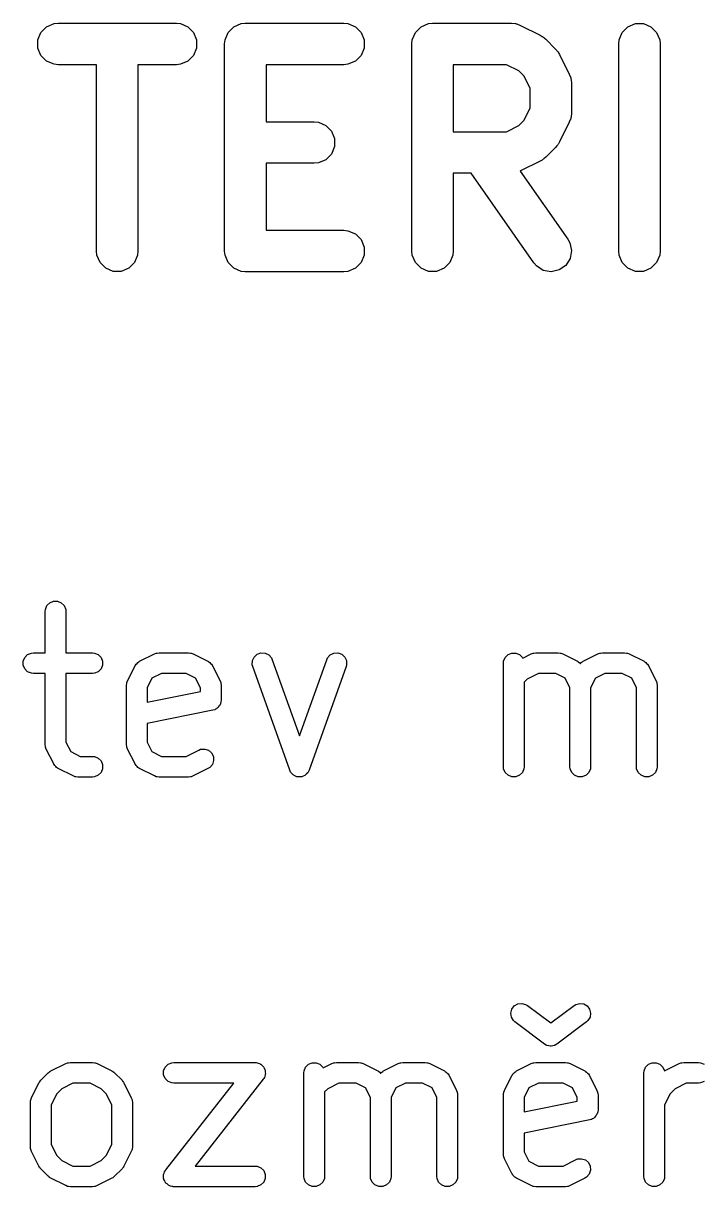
# Model space of a CAD drawing. Header units: inches. Extents: x -2.6 to 7.6, y 0.3 to 5.2.
# Drawn here: x 3.7058 to 3.964, y 4.7604 to 5.2028 of the extents above; entities that cross this region are included whole.
import ezdxf

# ---------------------------------------------------------------- set-up
doc = ezdxf.new("R2010")
doc.units = ezdxf.units.IN
doc.header["$MEASUREMENT"] = 0
doc.layers.add('BLACK', color=250, linetype='CONTINUOUS')

msp = doc.modelspace()

# ---------------------------------------------------------------- linework, layer by layer
at = {"layer": 'BLACK', "linetype": 'CONTINUOUS'}
for p, q in [((3.71131, 5.19648), (3.71249, 5.19932)), ((3.71249, 5.19932), (3.71466, 5.20149)), ((3.71466, 5.20149), (3.7175, 5.20267)), ((3.7175, 5.20267), (3.71903, 5.20282)), ((3.71903, 5.20282), (3.76403, 5.20282)), ((3.76403, 5.20282), (3.76556, 5.20267)), ((3.76556, 5.20267), (3.7684, 5.20149)), ((3.7684, 5.20149), (3.77057, 5.19932)), ((3.77057, 5.19932), (3.77175, 5.19648)), ((3.78255, 5.19648), (3.78373, 5.19932)), ((3.78373, 5.19932), (3.7859, 5.20149)), ((3.7859, 5.20149), (3.78874, 5.20267)), ((3.78874, 5.20267), (3.79027, 5.20282)), ((3.79027, 5.20282), (3.82777, 5.20282)), ((3.82777, 5.20282), (3.82931, 5.20267)), ((3.82931, 5.20267), (3.83214, 5.20149)), ((3.83214, 5.20149), (3.83432, 5.19932)), ((3.83432, 5.19932), (3.83549, 5.19648)), ((3.85379, 5.19648), (3.85497, 5.19932)), ((3.85497, 5.19932), (3.85714, 5.20149)), ((3.85714, 5.20149), (3.85998, 5.20267)), ((3.85998, 5.20267), (3.86152, 5.20282)), ((3.86152, 5.20282), (3.89151, 5.20282)), ((3.89151, 5.20282), (3.89305, 5.20267)), ((3.89305, 5.20267), (3.89331, 5.20256)), ((3.89331, 5.20256), (3.89359, 5.20254)), ((3.89359, 5.20254), (3.89503, 5.20199)), ((3.89503, 5.20199), (3.90253, 5.19824)), ((3.93253, 5.19648), (3.93371, 5.19932)), ((3.93371, 5.19932), (3.93588, 5.20149)), ((3.93588, 5.20149), (3.93872, 5.20267)), ((3.93872, 5.20267), (3.94179, 5.20267)), ((3.94179, 5.20267), (3.94463, 5.20149)), ((3.94463, 5.20149), (3.9468, 5.19932)), ((3.9468, 5.19932), (3.94798, 5.19648)), ((3.71131, 5.19341), (3.71131, 5.19648)), ((3.77175, 5.19648), (3.77175, 5.19341)), ((3.7824, 5.19494), (3.78255, 5.19648)), ((3.7824, 5.1162), (3.7824, 5.19494)), ((3.83549, 5.19648), (3.83549, 5.19341)), ((3.85364, 5.19494), (3.85379, 5.19648)), ((3.85364, 5.1162), (3.85364, 5.19494)), ((3.90253, 5.19824), (3.90319, 5.19782)), ((3.90319, 5.19782), (3.90339, 5.19774)), ((3.90339, 5.19774), (3.9036, 5.19756)), ((3.9036, 5.19756), (3.90384, 5.19741)), ((3.90384, 5.19741), (3.90397, 5.19726)), ((3.90397, 5.19726), (3.90458, 5.19676)), ((3.90458, 5.19676), (3.90833, 5.19301)), ((3.93238, 5.19494), (3.93253, 5.19648)), ((3.93238, 5.1162), (3.93238, 5.19494)), ((3.94798, 5.19648), (3.94813, 5.19494)), ((3.94813, 5.19494), (3.94813, 5.1162)), ((3.71249, 5.19057), (3.71131, 5.19341)), ((3.71466, 5.1884), (3.71249, 5.19057)), ((3.77057, 5.19057), (3.7684, 5.1884)), ((3.77175, 5.19341), (3.77057, 5.19057)), ((3.83432, 5.19057), (3.83214, 5.1884)), ((3.83549, 5.19341), (3.83432, 5.19057)), ((3.90833, 5.19301), (3.90882, 5.19241)), ((3.90882, 5.19241), (3.90898, 5.19227)), ((3.90898, 5.19227), (3.90913, 5.19204)), ((3.90913, 5.19204), (3.90931, 5.19182)), ((3.90931, 5.19182), (3.90939, 5.19163)), ((3.90939, 5.19163), (3.9098, 5.19097)), ((3.9098, 5.19097), (3.91355, 5.18347)), ((3.7175, 5.18722), (3.71466, 5.1884)), ((3.71903, 5.18707), (3.7175, 5.18722)), ((3.73366, 5.18707), (3.71903, 5.18707)), ((3.73366, 5.1162), (3.73366, 5.18707)), ((3.76403, 5.18707), (3.7494, 5.18707)), ((3.7494, 5.18707), (3.7494, 5.1162)), ((3.76556, 5.18722), (3.76403, 5.18707)), ((3.7684, 5.1884), (3.76556, 5.18722)), ((3.82777, 5.18707), (3.79815, 5.18707)), ((3.79815, 5.18707), (3.79815, 5.16532)), ((3.82931, 5.18722), (3.82777, 5.18707)), ((3.83214, 5.1884), (3.82931, 5.18722)), ((3.88965, 5.18707), (3.86939, 5.18707)), ((3.86939, 5.18707), (3.86939, 5.16157)), ((3.89435, 5.18472), (3.88965, 5.18707)), ((3.89629, 5.18278), (3.89435, 5.18472)), ((3.89864, 5.17809), (3.89629, 5.18278)), ((3.91355, 5.18347), (3.9141, 5.18203)), ((3.9141, 5.18203), (3.91412, 5.18174)), ((3.91412, 5.18174), (3.91423, 5.18148)), ((3.91423, 5.18148), (3.91438, 5.17995)), ((3.89864, 5.17056), (3.89864, 5.17809)), ((3.91438, 5.17995), (3.91438, 5.1687)), ((3.89629, 5.16586), (3.89864, 5.17056)), ((3.91438, 5.1687), (3.91423, 5.16716)), ((3.79815, 5.16532), (3.81652, 5.16532)), ((3.81652, 5.16532), (3.81806, 5.16517)), ((3.81806, 5.16517), (3.8209, 5.164)), ((3.8209, 5.164), (3.82307, 5.16182)), ((3.88965, 5.16157), (3.89435, 5.16392)), ((3.89435, 5.16392), (3.89629, 5.16586)), ((3.91355, 5.16518), (3.9098, 5.15768)), ((3.9141, 5.16662), (3.91355, 5.16518)), ((3.91412, 5.1669), (3.9141, 5.16662)), ((3.91423, 5.16716), (3.91412, 5.1669)), ((3.82307, 5.16182), (3.82424, 5.15898)), ((3.82424, 5.15898), (3.82424, 5.15591)), ((3.86939, 5.16157), (3.88965, 5.16157)), ((3.82424, 5.15591), (3.82307, 5.15307)), ((3.90833, 5.15563), (3.90458, 5.15188)), ((3.90882, 5.15623), (3.90833, 5.15563)), ((3.90898, 5.15637), (3.90882, 5.15623)), ((3.90913, 5.15661), (3.90898, 5.15637)), ((3.90931, 5.15682), (3.90913, 5.15661)), ((3.90939, 5.15702), (3.90931, 5.15682)), ((3.9098, 5.15768), (3.90939, 5.15702)), ((3.8209, 5.1509), (3.81806, 5.14973)), ((3.82307, 5.15307), (3.8209, 5.1509)), ((3.90253, 5.15041), (3.89503, 5.14666)), ((3.90319, 5.15082), (3.90253, 5.15041)), ((3.90339, 5.1509), (3.90319, 5.15082)), ((3.9036, 5.15108), (3.90339, 5.1509)), ((3.90384, 5.15123), (3.9036, 5.15108)), ((3.90397, 5.15138), (3.90384, 5.15123)), ((3.90458, 5.15188), (3.90397, 5.15138)), ((3.81652, 5.14957), (3.79815, 5.14957)), ((3.79815, 5.14957), (3.79815, 5.12408)), ((3.81806, 5.14973), (3.81652, 5.14957)), ((3.87616, 5.14582), (3.86939, 5.14582)), ((3.86939, 5.14582), (3.86939, 5.1162)), ((3.90006, 5.11169), (3.87616, 5.14582)), ((3.89503, 5.14666), (3.89485, 5.14659)), ((3.89485, 5.14659), (3.91296, 5.12072)), ((3.79815, 5.12408), (3.82777, 5.12408)), ((3.82777, 5.12408), (3.82931, 5.12393)), ((3.82931, 5.12393), (3.83214, 5.12275)), ((3.83214, 5.12275), (3.83432, 5.12058)), ((3.83432, 5.12058), (3.83549, 5.11774)), ((3.91296, 5.12072), (3.91372, 5.11937)), ((3.91372, 5.11937), (3.91438, 5.11637)), ((3.73381, 5.11467), (3.73366, 5.1162)), ((3.73498, 5.11183), (3.73381, 5.11467)), ((3.74925, 5.11467), (3.74808, 5.11183)), ((3.7494, 5.1162), (3.74925, 5.11467)), ((3.78255, 5.11467), (3.7824, 5.1162)), ((3.78373, 5.11183), (3.78255, 5.11467)), ((3.83549, 5.11467), (3.83432, 5.11183)), ((3.83549, 5.11774), (3.83549, 5.11467)), ((3.85379, 5.11467), (3.85364, 5.1162)), ((3.85497, 5.11183), (3.85379, 5.11467)), ((3.86924, 5.11467), (3.86806, 5.11183)), ((3.86939, 5.1162), (3.86924, 5.11467)), ((3.91438, 5.11637), (3.91385, 5.11335)), ((3.93253, 5.11467), (3.93238, 5.1162)), ((3.93371, 5.11183), (3.93253, 5.11467)), ((3.94798, 5.11467), (3.9468, 5.11183)), ((3.94813, 5.1162), (3.94798, 5.11467)), ((3.73716, 5.10966), (3.73498, 5.11183)), ((3.74808, 5.11183), (3.7459, 5.10966)), ((3.7859, 5.10966), (3.78373, 5.11183)), ((3.83432, 5.11183), (3.83214, 5.10966)), ((3.85714, 5.10966), (3.85497, 5.11183)), ((3.86806, 5.11183), (3.86589, 5.10966)), ((3.90106, 5.11052), (3.90006, 5.11169)), ((3.90365, 5.10886), (3.90106, 5.11052)), ((3.9122, 5.11076), (3.90968, 5.109)), ((3.91385, 5.11335), (3.9122, 5.11076)), ((3.93588, 5.10966), (3.93371, 5.11183)), ((3.9468, 5.11183), (3.94463, 5.10966)), ((3.73999, 5.10848), (3.73716, 5.10966)), ((3.74307, 5.10848), (3.73999, 5.10848)), ((3.7459, 5.10966), (3.74307, 5.10848)), ((3.78874, 5.10848), (3.7859, 5.10966)), ((3.79027, 5.10833), (3.78874, 5.10848)), ((3.82777, 5.10833), (3.79027, 5.10833)), ((3.82931, 5.10848), (3.82777, 5.10833)), ((3.83214, 5.10966), (3.82931, 5.10848)), ((3.85998, 5.10848), (3.85714, 5.10966)), ((3.86305, 5.10848), (3.85998, 5.10848)), ((3.86589, 5.10966), (3.86305, 5.10848)), ((3.90668, 5.10833), (3.90365, 5.10886)), ((3.90968, 5.109), (3.90668, 5.10833)), ((3.93872, 5.10848), (3.93588, 5.10966)), ((3.94179, 5.10848), (3.93872, 5.10848)), ((3.94463, 5.10966), (3.94179, 5.10848)), ((3.7148, 4.98136), (3.71588, 4.98245)), ((3.71588, 4.98245), (3.7173, 4.98303)), ((3.7173, 4.98303), (3.71884, 4.98303)), ((3.71884, 4.98303), (3.72026, 4.98245)), ((3.72026, 4.98245), (3.72134, 4.98136)), ((3.71413, 4.97917), (3.71421, 4.97994)), ((3.71413, 4.96342), (3.71413, 4.97917)), ((3.71421, 4.97994), (3.7148, 4.98136)), ((3.72134, 4.98136), (3.72193, 4.97994)), ((3.72193, 4.97994), (3.72201, 4.97917)), ((3.72201, 4.97917), (3.72201, 4.96342)), ((3.70577, 4.96026), (3.70636, 4.96167)), ((3.70577, 4.95872), (3.70577, 4.96026)), ((3.70636, 4.96167), (3.70745, 4.96276)), ((3.70745, 4.96276), (3.70887, 4.96335)), ((3.70887, 4.96335), (3.70963, 4.96342)), ((3.70963, 4.96342), (3.71413, 4.96342)), ((3.72201, 4.96342), (3.73213, 4.96342)), ((3.73213, 4.96342), (3.7329, 4.96335)), ((3.7329, 4.96335), (3.73432, 4.96276)), ((3.73432, 4.96276), (3.73541, 4.96167)), ((3.73541, 4.96167), (3.73599, 4.96026)), ((3.73599, 4.96026), (3.73599, 4.95872)), ((3.74908, 4.95941), (3.7494, 4.95979)), ((3.7494, 4.95979), (3.74979, 4.96003)), ((3.74979, 4.96003), (3.74987, 4.9601)), ((3.74987, 4.9601), (3.74993, 4.96012)), ((3.74993, 4.96012), (3.75006, 4.9602)), ((3.75006, 4.9602), (3.75568, 4.96301)), ((3.75568, 4.96301), (3.7564, 4.96328)), ((3.7564, 4.96328), (3.75654, 4.96329)), ((3.75654, 4.96329), (3.75667, 4.96335)), ((3.75667, 4.96335), (3.75744, 4.96342)), ((3.75744, 4.96342), (3.76869, 4.96342)), ((3.76869, 4.96342), (3.76946, 4.96335)), ((3.76946, 4.96335), (3.76959, 4.96329)), ((3.76959, 4.96329), (3.76973, 4.96328)), ((3.76973, 4.96328), (3.77045, 4.96301)), ((3.77045, 4.96301), (3.77607, 4.9602)), ((3.77607, 4.9602), (3.7762, 4.96012)), ((3.7762, 4.96012), (3.77626, 4.9601)), ((3.77626, 4.9601), (3.77634, 4.96003)), ((3.77634, 4.96003), (3.77673, 4.95979)), ((3.77673, 4.95979), (3.77705, 4.95941)), ((3.79292, 4.95891), (3.79299, 4.96045)), ((3.79299, 4.96045), (3.79365, 4.96183)), ((3.79365, 4.96183), (3.79479, 4.96287)), ((3.79479, 4.96287), (3.79624, 4.96338)), ((3.79624, 4.96338), (3.79777, 4.96331)), ((3.79777, 4.96331), (3.79916, 4.96265)), ((3.79916, 4.96265), (3.80019, 4.96151)), ((3.80019, 4.96151), (3.80052, 4.96081)), ((3.80052, 4.96081), (3.81087, 4.93182)), ((3.81087, 4.93182), (3.82123, 4.96081)), ((3.82123, 4.96081), (3.82155, 4.96151)), ((3.82155, 4.96151), (3.82259, 4.96265)), ((3.82259, 4.96265), (3.82397, 4.96331)), ((3.82397, 4.96331), (3.82551, 4.96338)), ((3.82551, 4.96338), (3.82695, 4.96287)), ((3.82695, 4.96287), (3.82809, 4.96183)), ((3.82809, 4.96183), (3.82875, 4.96045)), ((3.82875, 4.96045), (3.82883, 4.95891)), ((3.88849, 4.95949), (3.88856, 4.96026)), ((3.88856, 4.96026), (3.88915, 4.96167)), ((3.88915, 4.96167), (3.89024, 4.96276)), ((3.89024, 4.96276), (3.89166, 4.96335)), ((3.89166, 4.96335), (3.89319, 4.96335)), ((3.89319, 4.96335), (3.89461, 4.96276)), ((3.89461, 4.96276), (3.8957, 4.96167)), ((3.8957, 4.96167), (3.89582, 4.96137)), ((3.89582, 4.96137), (3.8991, 4.96301)), ((3.8991, 4.96301), (3.89982, 4.96328)), ((3.89982, 4.96328), (3.89996, 4.96329)), ((3.89996, 4.96329), (3.90009, 4.96335)), ((3.90009, 4.96335), (3.90086, 4.96342)), ((3.90086, 4.96342), (3.9093, 4.96342)), ((3.9093, 4.96342), (3.91007, 4.96335)), ((3.91007, 4.96335), (3.9102, 4.96329)), ((3.9102, 4.96329), (3.91034, 4.96328)), ((3.91034, 4.96328), (3.91106, 4.96301)), ((3.91106, 4.96301), (3.91668, 4.9602)), ((3.91668, 4.9602), (3.91681, 4.96012)), ((3.91681, 4.96012), (3.91687, 4.9601)), ((3.91687, 4.9601), (3.91695, 4.96003)), ((3.91695, 4.96003), (3.91734, 4.95979)), ((3.91734, 4.95979), (3.91766, 4.95941)), ((3.91781, 4.95941), (3.91813, 4.95979)), ((3.91813, 4.95979), (3.91852, 4.96003)), ((3.91852, 4.96003), (3.9186, 4.9601)), ((3.9186, 4.9601), (3.91866, 4.96012)), ((3.91866, 4.96012), (3.91879, 4.9602)), ((3.91879, 4.9602), (3.92441, 4.96301)), ((3.92441, 4.96301), (3.92513, 4.96328)), ((3.92513, 4.96328), (3.92527, 4.96329)), ((3.92527, 4.96329), (3.9254, 4.96335)), ((3.9254, 4.96335), (3.92617, 4.96342)), ((3.92617, 4.96342), (3.93461, 4.96342)), ((3.93461, 4.96342), (3.93537, 4.96335)), ((3.93537, 4.96335), (3.93551, 4.96329)), ((3.93551, 4.96329), (3.93565, 4.96328)), ((3.93565, 4.96328), (3.93637, 4.96301)), ((3.93637, 4.96301), (3.94199, 4.9602)), ((3.94199, 4.9602), (3.94212, 4.96012)), ((3.94212, 4.96012), (3.94218, 4.9601)), ((3.94218, 4.9601), (3.94226, 4.96003)), ((3.94226, 4.96003), (3.94264, 4.95979)), ((3.94264, 4.95979), (3.94297, 4.95941)), ((3.70636, 4.9573), (3.70577, 4.95872)), ((3.70745, 4.95621), (3.70636, 4.9573)), ((3.70887, 4.95563), (3.70745, 4.95621)), ((3.70963, 4.95555), (3.70887, 4.95563)), ((3.71413, 4.95555), (3.70963, 4.95555)), ((3.71413, 4.92855), (3.71413, 4.95555)), ((3.73213, 4.95555), (3.72201, 4.95555)), ((3.72201, 4.95555), (3.72201, 4.92948)), ((3.7329, 4.95563), (3.73213, 4.95555)), ((3.73432, 4.95621), (3.7329, 4.95563)), ((3.73541, 4.9573), (3.73432, 4.95621)), ((3.73599, 4.95872), (3.73541, 4.9573)), ((3.74548, 4.95281), (3.7483, 4.95844)), ((3.7483, 4.95844), (3.74838, 4.95856)), ((3.74838, 4.95856), (3.7484, 4.95862)), ((3.7484, 4.95862), (3.74846, 4.9587)), ((3.74846, 4.9587), (3.74871, 4.95909)), ((3.74871, 4.95909), (3.74908, 4.95941)), ((3.75837, 4.95555), (3.75475, 4.95374)), ((3.76776, 4.95555), (3.75837, 4.95555)), ((3.77138, 4.95374), (3.76776, 4.95555)), ((3.77705, 4.95941), (3.77742, 4.95909)), ((3.77742, 4.95909), (3.77767, 4.9587)), ((3.77767, 4.9587), (3.77773, 4.95862)), ((3.77773, 4.95862), (3.77775, 4.95856)), ((3.77775, 4.95856), (3.77784, 4.95844)), ((3.77784, 4.95844), (3.78065, 4.95281)), ((3.7931, 4.95816), (3.79292, 4.95891)), ((3.80716, 4.91879), (3.7931, 4.95816)), ((3.82864, 4.95816), (3.81458, 4.91879)), ((3.82883, 4.95891), (3.82864, 4.95816)), ((3.88849, 4.92012), (3.88849, 4.95949)), ((3.90179, 4.95555), (3.89757, 4.95344)), ((3.90837, 4.95555), (3.90179, 4.95555)), ((3.91199, 4.95374), (3.90837, 4.95555)), ((3.91766, 4.95941), (3.91773, 4.95935)), ((3.91773, 4.95935), (3.91781, 4.95941)), ((3.9271, 4.95555), (3.92348, 4.95374)), ((3.93368, 4.95555), (3.9271, 4.95555)), ((3.9373, 4.95374), (3.93368, 4.95555)), ((3.94297, 4.95941), (3.94334, 4.95909)), ((3.94334, 4.95909), (3.94359, 4.9587)), ((3.94359, 4.9587), (3.94365, 4.95862)), ((3.94365, 4.95862), (3.94367, 4.95856)), ((3.94367, 4.95856), (3.94375, 4.95844)), ((3.94375, 4.95844), (3.94656, 4.95281)), ((3.74507, 4.95105), (3.74514, 4.95182)), ((3.74507, 4.92855), (3.74507, 4.95105)), ((3.74514, 4.95182), (3.7452, 4.95195)), ((3.7452, 4.95195), (3.74521, 4.95209)), ((3.74521, 4.95209), (3.74548, 4.95281)), ((3.75475, 4.95374), (3.75294, 4.95012)), ((3.77319, 4.95012), (3.77138, 4.95374)), ((3.78065, 4.95281), (3.78092, 4.95209)), ((3.78092, 4.95209), (3.78093, 4.95195)), ((3.78093, 4.95195), (3.78099, 4.95182)), ((3.78099, 4.95182), (3.78106, 4.95105)), ((3.78106, 4.95105), (3.78106, 4.94543)), ((3.89757, 4.95344), (3.89636, 4.95223)), ((3.89636, 4.95223), (3.89636, 4.92012)), ((3.9138, 4.95012), (3.91199, 4.95374)), ((3.92348, 4.95374), (3.92167, 4.95012)), ((3.93911, 4.95012), (3.9373, 4.95374)), ((3.94656, 4.95281), (3.94684, 4.95209)), ((3.94684, 4.95209), (3.94685, 4.95195)), ((3.94685, 4.95195), (3.9469, 4.95182)), ((3.9469, 4.95182), (3.94698, 4.95105)), ((3.94698, 4.95105), (3.94698, 4.92012)), ((3.75294, 4.95012), (3.75294, 4.9446)), ((3.75294, 4.9446), (3.77319, 4.94865)), ((3.77319, 4.94865), (3.77319, 4.95012)), ((3.9138, 4.92012), (3.9138, 4.95012)), ((3.92167, 4.95012), (3.92167, 4.92012)), ((3.93911, 4.92012), (3.93911, 4.95012)), ((3.77896, 4.94201), (3.77864, 4.94179)), ((3.77931, 4.94215), (3.77896, 4.94201)), ((3.77959, 4.94243), (3.77931, 4.94215)), ((3.77991, 4.94265), (3.77959, 4.94243)), ((3.78013, 4.94297), (3.77991, 4.94265)), ((3.7804, 4.94324), (3.78013, 4.94297)), ((3.78055, 4.9436), (3.7804, 4.94324)), ((3.78077, 4.94392), (3.78055, 4.9436)), ((3.78084, 4.9443), (3.78077, 4.94392)), ((3.78099, 4.94466), (3.78084, 4.9443)), ((3.78106, 4.94543), (3.78099, 4.94466)), ((3.78106, 4.94543), (3.78106, 4.94543)), ((3.78106, 4.94543), (3.78106, 4.94543)), ((3.78106, 4.94543), (3.78106, 4.94543)), ((3.77789, 4.94156), (3.75294, 4.93657)), ((3.7779, 4.94157), (3.77789, 4.94156)), ((3.77789, 4.94156), (3.77789, 4.94156)), ((3.77789, 4.94156), (3.77789, 4.94156)), ((3.77864, 4.94179), (3.7779, 4.94157)), ((3.75294, 4.93657), (3.75294, 4.92948)), ((3.72201, 4.92948), (3.72382, 4.92586)), ((3.75294, 4.92948), (3.75475, 4.92586)), ((3.71421, 4.92779), (3.71413, 4.92855)), ((3.71426, 4.92765), (3.71421, 4.92779)), ((3.71427, 4.92751), (3.71426, 4.92765)), ((3.71455, 4.92679), (3.71427, 4.92751)), ((3.71736, 4.92117), (3.71455, 4.92679)), ((3.72382, 4.92586), (3.72744, 4.92405)), ((3.74514, 4.92779), (3.74507, 4.92855)), ((3.7452, 4.92765), (3.74514, 4.92779)), ((3.74521, 4.92751), (3.7452, 4.92765)), ((3.74548, 4.92679), (3.74521, 4.92751)), ((3.7483, 4.92117), (3.74548, 4.92679)), ((3.75475, 4.92586), (3.75837, 4.92405)), ((3.76776, 4.92405), (3.77255, 4.92645)), ((3.77255, 4.92645), (3.77327, 4.92673)), ((3.77327, 4.92673), (3.77481, 4.92684)), ((3.77481, 4.92684), (3.77626, 4.92635)), ((3.77626, 4.92635), (3.77742, 4.92534)), ((3.77742, 4.92534), (3.77811, 4.92397)), ((3.71744, 4.92104), (3.71736, 4.92117)), ((3.71746, 4.92098), (3.71744, 4.92104)), ((3.71753, 4.9209), (3.71746, 4.92098)), ((3.71777, 4.92052), (3.71753, 4.9209)), ((3.71815, 4.92019), (3.71777, 4.92052)), ((3.71847, 4.91982), (3.71815, 4.92019)), ((3.71886, 4.91957), (3.71847, 4.91982)), ((3.72744, 4.92405), (3.73213, 4.92405)), ((3.73213, 4.92405), (3.7329, 4.92398)), ((3.7329, 4.92398), (3.73432, 4.92339)), ((3.73432, 4.92339), (3.73541, 4.9223)), ((3.73541, 4.9223), (3.73599, 4.92089)), ((3.73599, 4.92089), (3.73599, 4.91935)), ((3.74838, 4.92104), (3.7483, 4.92117)), ((3.7484, 4.92098), (3.74838, 4.92104)), ((3.74846, 4.9209), (3.7484, 4.92098)), ((3.74871, 4.92052), (3.74846, 4.9209)), ((3.74908, 4.92019), (3.74871, 4.92052)), ((3.7494, 4.91982), (3.74908, 4.92019)), ((3.74979, 4.91957), (3.7494, 4.91982)), ((3.75837, 4.92405), (3.76776, 4.92405)), ((3.77673, 4.91982), (3.77607, 4.91941)), ((3.77773, 4.92098), (3.77673, 4.91982)), ((3.77822, 4.92244), (3.77773, 4.92098)), ((3.77811, 4.92397), (3.77822, 4.92244)), ((3.88856, 4.91935), (3.88849, 4.92012)), ((3.89636, 4.92012), (3.89629, 4.91935)), ((3.91387, 4.91935), (3.9138, 4.92012)), ((3.92167, 4.92012), (3.92159, 4.91935)), ((3.93918, 4.91935), (3.93911, 4.92012)), ((3.94698, 4.92012), (3.9469, 4.91935)), ((3.71893, 4.91951), (3.71886, 4.91957)), ((3.71899, 4.91949), (3.71893, 4.91951)), ((3.71912, 4.91941), (3.71899, 4.91949)), ((3.72475, 4.9166), (3.71912, 4.91941)), ((3.72547, 4.91632), (3.72475, 4.9166)), ((3.72561, 4.91631), (3.72547, 4.91632)), ((3.72574, 4.91626), (3.72561, 4.91631)), ((3.72651, 4.91618), (3.72574, 4.91626)), ((3.73213, 4.91618), (3.72651, 4.91618)), ((3.7329, 4.91626), (3.73213, 4.91618)), ((3.73432, 4.91684), (3.7329, 4.91626)), ((3.73541, 4.91793), (3.73432, 4.91684)), ((3.73599, 4.91935), (3.73541, 4.91793)), ((3.74987, 4.91951), (3.74979, 4.91957)), ((3.74993, 4.91949), (3.74987, 4.91951)), ((3.75006, 4.91941), (3.74993, 4.91949)), ((3.75568, 4.9166), (3.75006, 4.91941)), ((3.7564, 4.91632), (3.75568, 4.9166)), ((3.75654, 4.91631), (3.7564, 4.91632)), ((3.75667, 4.91626), (3.75654, 4.91631)), ((3.75744, 4.91618), (3.75667, 4.91626)), ((3.76869, 4.91618), (3.75744, 4.91618)), ((3.76946, 4.91626), (3.76869, 4.91618)), ((3.76959, 4.91631), (3.76946, 4.91626)), ((3.76973, 4.91632), (3.76959, 4.91631)), ((3.77045, 4.9166), (3.76973, 4.91632)), ((3.77607, 4.91941), (3.77045, 4.9166)), ((3.80749, 4.91809), (3.80716, 4.91879)), ((3.80763, 4.91795), (3.80749, 4.91809)), ((3.80771, 4.91777), (3.80763, 4.91795)), ((3.80814, 4.91738), (3.80771, 4.91777)), ((3.80852, 4.91696), (3.80814, 4.91738)), ((3.8087, 4.91687), (3.80852, 4.91696)), ((3.80885, 4.91674), (3.8087, 4.91687)), ((3.80939, 4.91655), (3.80885, 4.91674)), ((3.80991, 4.9163), (3.80939, 4.91655)), ((3.81011, 4.91629), (3.80991, 4.9163)), ((3.8103, 4.91622), (3.81011, 4.91629)), ((3.81087, 4.91625), (3.8103, 4.91622)), ((3.81145, 4.91622), (3.81087, 4.91625)), ((3.81163, 4.91629), (3.81145, 4.91622)), ((3.81183, 4.9163), (3.81163, 4.91629)), ((3.81235, 4.91655), (3.81183, 4.9163)), ((3.81289, 4.91674), (3.81235, 4.91655)), ((3.81304, 4.91687), (3.81289, 4.91674)), ((3.81322, 4.91696), (3.81304, 4.91687)), ((3.81361, 4.91738), (3.81322, 4.91696)), ((3.81403, 4.91777), (3.81361, 4.91738)), ((3.81412, 4.91795), (3.81403, 4.91777)), ((3.81425, 4.91809), (3.81412, 4.91795)), ((3.81458, 4.91879), (3.81425, 4.91809)), ((3.88915, 4.91793), (3.88856, 4.91935)), ((3.89024, 4.91684), (3.88915, 4.91793)), ((3.89166, 4.91626), (3.89024, 4.91684)), ((3.89319, 4.91626), (3.89166, 4.91626)), ((3.89461, 4.91684), (3.89319, 4.91626)), ((3.8957, 4.91793), (3.89461, 4.91684)), ((3.89629, 4.91935), (3.8957, 4.91793)), ((3.91446, 4.91793), (3.91387, 4.91935)), ((3.91555, 4.91684), (3.91446, 4.91793)), ((3.91697, 4.91626), (3.91555, 4.91684)), ((3.9185, 4.91626), (3.91697, 4.91626)), ((3.91992, 4.91684), (3.9185, 4.91626)), ((3.92101, 4.91793), (3.91992, 4.91684)), ((3.92159, 4.91935), (3.92101, 4.91793)), ((3.93977, 4.91793), (3.93918, 4.91935)), ((3.94086, 4.91684), (3.93977, 4.91793)), ((3.94227, 4.91626), (3.94086, 4.91684)), ((3.94381, 4.91626), (3.94227, 4.91626)), ((3.94523, 4.91684), (3.94381, 4.91626)), ((3.94632, 4.91793), (3.94523, 4.91684)), ((3.9469, 4.91935), (3.94632, 4.91793)), ((3.89131, 4.82641), (3.89169, 4.8279)), ((3.89169, 4.8279), (3.89261, 4.82913)), ((3.89261, 4.82913), (3.89393, 4.82991)), ((3.89393, 4.82991), (3.89545, 4.83013)), ((3.89545, 4.83013), (3.89694, 4.82975)), ((3.89694, 4.82975), (3.8976, 4.82935)), ((3.8976, 4.82935), (3.90648, 4.82268)), ((3.90648, 4.82268), (3.91537, 4.82935)), ((3.91537, 4.82935), (3.91603, 4.82975)), ((3.91603, 4.82975), (3.91752, 4.83013)), ((3.91752, 4.83013), (3.91904, 4.82991)), ((3.91904, 4.82991), (3.92036, 4.82913)), ((3.92036, 4.82913), (3.92128, 4.8279)), ((3.92128, 4.8279), (3.92166, 4.82641)), ((3.89152, 4.82489), (3.89131, 4.82641)), ((3.89231, 4.82357), (3.89152, 4.82489)), ((3.89287, 4.82305), (3.89231, 4.82357)), ((3.90412, 4.81461), (3.89287, 4.82305)), ((3.9201, 4.82305), (3.90885, 4.81461)), ((3.92066, 4.82357), (3.9201, 4.82305)), ((3.92145, 4.82489), (3.92066, 4.82357)), ((3.92166, 4.82641), (3.92145, 4.82489)), ((3.90478, 4.81421), (3.90412, 4.81461)), ((3.90499, 4.81416), (3.90478, 4.81421)), ((3.90518, 4.81405), (3.90499, 4.81416)), ((3.90573, 4.81397), (3.90518, 4.81405)), ((3.90627, 4.81383), (3.90573, 4.81397)), ((3.90648, 4.81386), (3.90627, 4.81383)), ((3.9067, 4.81383), (3.90648, 4.81386)), ((3.90724, 4.81397), (3.9067, 4.81383)), ((3.90779, 4.81405), (3.90724, 4.81397)), ((3.90798, 4.81416), (3.90779, 4.81405)), ((3.90819, 4.81421), (3.90798, 4.81416)), ((3.90885, 4.81461), (3.90819, 4.81421)), ((3.71631, 4.80441), (3.72193, 4.80722)), ((3.72193, 4.80722), (3.72266, 4.8075)), ((3.72266, 4.8075), (3.7228, 4.80751)), ((3.7228, 4.80751), (3.72293, 4.80756)), ((3.72293, 4.80756), (3.7237, 4.80764)), ((3.7237, 4.80764), (3.73213, 4.80764)), ((3.73213, 4.80764), (3.7329, 4.80756)), ((3.7329, 4.80756), (3.73303, 4.80751)), ((3.73303, 4.80751), (3.73317, 4.8075)), ((3.73317, 4.8075), (3.73389, 4.80722)), ((3.73389, 4.80722), (3.73952, 4.80441)), ((3.7592, 4.80447), (3.75979, 4.80589)), ((3.75979, 4.80589), (3.76088, 4.80697)), ((3.76088, 4.80697), (3.7623, 4.80756)), ((3.7623, 4.80756), (3.76307, 4.80764)), ((3.76307, 4.80764), (3.794, 4.80764)), ((3.794, 4.80764), (3.79422, 4.80762)), ((3.79422, 4.80762), (3.7943, 4.80763)), ((3.7943, 4.80763), (3.7944, 4.8076)), ((3.7944, 4.8076), (3.79477, 4.80756)), ((3.79477, 4.80756), (3.79526, 4.80736)), ((3.79526, 4.80736), (3.79578, 4.80721)), ((3.79578, 4.80721), (3.79597, 4.80706)), ((3.79597, 4.80706), (3.79619, 4.80697)), ((3.79619, 4.80697), (3.79657, 4.80659)), ((3.79657, 4.80659), (3.79699, 4.80626)), ((3.79699, 4.80626), (3.7971, 4.80605)), ((3.7971, 4.80605), (3.79727, 4.80589)), ((3.79727, 4.80589), (3.79748, 4.80539)), ((3.79748, 4.80539), (3.79774, 4.80492)), ((3.79774, 4.80492), (3.79777, 4.80469)), ((3.81263, 4.80447), (3.81322, 4.80589)), ((3.81322, 4.80589), (3.81431, 4.80697)), ((3.81431, 4.80697), (3.81573, 4.80756)), ((3.81573, 4.80756), (3.81726, 4.80756)), ((3.81726, 4.80756), (3.81868, 4.80697)), ((3.81868, 4.80697), (3.81977, 4.80589)), ((3.81977, 4.80589), (3.8199, 4.80558)), ((3.8199, 4.80558), (3.82317, 4.80722)), ((3.82317, 4.80722), (3.82389, 4.8075)), ((3.82389, 4.8075), (3.82403, 4.80751)), ((3.82403, 4.80751), (3.82416, 4.80756)), ((3.82416, 4.80756), (3.82493, 4.80764)), ((3.82493, 4.80764), (3.83337, 4.80764)), ((3.83337, 4.80764), (3.83414, 4.80756)), ((3.83414, 4.80756), (3.83427, 4.80751)), ((3.83427, 4.80751), (3.83441, 4.8075)), ((3.83441, 4.8075), (3.83513, 4.80722)), ((3.83513, 4.80722), (3.84075, 4.80441)), ((3.84286, 4.80441), (3.84848, 4.80722)), ((3.84848, 4.80722), (3.8492, 4.8075)), ((3.8492, 4.8075), (3.84934, 4.80751)), ((3.84934, 4.80751), (3.84947, 4.80756)), ((3.84947, 4.80756), (3.85024, 4.80764)), ((3.85024, 4.80764), (3.85868, 4.80764)), ((3.85868, 4.80764), (3.85945, 4.80756)), ((3.85945, 4.80756), (3.85958, 4.80751)), ((3.85958, 4.80751), (3.85972, 4.8075)), ((3.85972, 4.8075), (3.86044, 4.80722)), ((3.86044, 4.80722), (3.86606, 4.80441)), ((3.89348, 4.80441), (3.8991, 4.80722)), ((3.8991, 4.80722), (3.89982, 4.8075)), ((3.89982, 4.8075), (3.89996, 4.80751)), ((3.89996, 4.80751), (3.90009, 4.80756)), ((3.90009, 4.80756), (3.90086, 4.80764)), ((3.90086, 4.80764), (3.91211, 4.80764)), ((3.91211, 4.80764), (3.91288, 4.80756)), ((3.91288, 4.80756), (3.91301, 4.80751)), ((3.91301, 4.80751), (3.91315, 4.8075)), ((3.91315, 4.8075), (3.91387, 4.80722)), ((3.91387, 4.80722), (3.91949, 4.80441)), ((3.94199, 4.80447), (3.94258, 4.80589)), ((3.94258, 4.80589), (3.94367, 4.80697)), ((3.94367, 4.80697), (3.94509, 4.80756)), ((3.94509, 4.80756), (3.94662, 4.80756)), ((3.94662, 4.80756), (3.94804, 4.80697)), ((3.94804, 4.80697), (3.94913, 4.80589)), ((3.94913, 4.80589), (3.94972, 4.80447)), ((3.94972, 4.80441), (3.95534, 4.80722)), ((3.95534, 4.80722), (3.95606, 4.8075)), ((3.95606, 4.8075), (3.9562, 4.80751)), ((3.9562, 4.80751), (3.95634, 4.80756)), ((3.95634, 4.80756), (3.9571, 4.80764)), ((3.9571, 4.80764), (3.96273, 4.80764)), ((3.96273, 4.80764), (3.9635, 4.80756)), ((3.9635, 4.80756), (3.96492, 4.80697)), ((3.71199, 4.80026), (3.71207, 4.80037)), ((3.71207, 4.80037), (3.71215, 4.80049)), ((3.71215, 4.80049), (3.71223, 4.80056)), ((3.71223, 4.80056), (3.71247, 4.80086)), ((3.71247, 4.80086), (3.71529, 4.80367)), ((3.71529, 4.80367), (3.71559, 4.80392)), ((3.71559, 4.80392), (3.71566, 4.804)), ((3.71566, 4.804), (3.71578, 4.80407)), ((3.71578, 4.80407), (3.71588, 4.80416)), ((3.71588, 4.80416), (3.71598, 4.8042)), ((3.71598, 4.8042), (3.71631, 4.80441)), ((3.73952, 4.80441), (3.73985, 4.8042)), ((3.73985, 4.8042), (3.73994, 4.80416)), ((3.73994, 4.80416), (3.74005, 4.80407)), ((3.74005, 4.80407), (3.74017, 4.804)), ((3.74017, 4.804), (3.74024, 4.80392)), ((3.74024, 4.80392), (3.74054, 4.80367)), ((3.74054, 4.80367), (3.74335, 4.80086)), ((3.74335, 4.80086), (3.7436, 4.80056)), ((3.7436, 4.80056), (3.74368, 4.80049)), ((3.74368, 4.80049), (3.74375, 4.80037)), ((3.74375, 4.80037), (3.74384, 4.80026)), ((3.7592, 4.80293), (3.7592, 4.80447)), ((3.75979, 4.80151), (3.7592, 4.80293)), ((3.76088, 4.80043), (3.75979, 4.80151)), ((3.7623, 4.79984), (3.76088, 4.80043)), ((3.79709, 4.80127), (3.77117, 4.76827)), ((3.79721, 4.80145), (3.79709, 4.80127)), ((3.79727, 4.80151), (3.79721, 4.80145)), ((3.79731, 4.80161), (3.79727, 4.80151)), ((3.79751, 4.80192), (3.79731, 4.80161)), ((3.79765, 4.80244), (3.79751, 4.80192)), ((3.79786, 4.80293), (3.79765, 4.80244)), ((3.79777, 4.80469), (3.79786, 4.80447)), ((3.79786, 4.80447), (3.79786, 4.80393)), ((3.79786, 4.80393), (3.79792, 4.8034)), ((3.79792, 4.8034), (3.79786, 4.80317)), ((3.79786, 4.80317), (3.79786, 4.80293)), ((3.81256, 4.8037), (3.81263, 4.80447)), ((3.81256, 4.76433), (3.81256, 4.8037)), ((3.84075, 4.80441), (3.84088, 4.80433)), ((3.84088, 4.80433), (3.84094, 4.80431)), ((3.84094, 4.80431), (3.84102, 4.80424)), ((3.84102, 4.80424), (3.84141, 4.804)), ((3.84141, 4.804), (3.84173, 4.80362)), ((3.84173, 4.80362), (3.84181, 4.80356)), ((3.84181, 4.80356), (3.84188, 4.80362)), ((3.84188, 4.80362), (3.8422, 4.804)), ((3.8422, 4.804), (3.84259, 4.80424)), ((3.84259, 4.80424), (3.84267, 4.80431)), ((3.84267, 4.80431), (3.84273, 4.80433)), ((3.84273, 4.80433), (3.84286, 4.80441)), ((3.86606, 4.80441), (3.86619, 4.80433)), ((3.86619, 4.80433), (3.86625, 4.80431)), ((3.86625, 4.80431), (3.86633, 4.80424)), ((3.86633, 4.80424), (3.86672, 4.804)), ((3.86672, 4.804), (3.86704, 4.80362)), ((3.86704, 4.80362), (3.86741, 4.8033)), ((3.86741, 4.8033), (3.86766, 4.80291)), ((3.86766, 4.80291), (3.86772, 4.80284)), ((3.86772, 4.80284), (3.86774, 4.80278)), ((3.86774, 4.80278), (3.86782, 4.80265)), ((3.86782, 4.80265), (3.87064, 4.79702)), ((3.8889, 4.79702), (3.89172, 4.80265)), ((3.89172, 4.80265), (3.8918, 4.80278)), ((3.8918, 4.80278), (3.89182, 4.80284)), ((3.89182, 4.80284), (3.89188, 4.80291)), ((3.89188, 4.80291), (3.89213, 4.8033)), ((3.89213, 4.8033), (3.8925, 4.80362)), ((3.8925, 4.80362), (3.89282, 4.804)), ((3.89282, 4.804), (3.89321, 4.80424)), ((3.89321, 4.80424), (3.89329, 4.80431)), ((3.89329, 4.80431), (3.89335, 4.80433)), ((3.89335, 4.80433), (3.89348, 4.80441)), ((3.91949, 4.80441), (3.91962, 4.80433)), ((3.91962, 4.80433), (3.91968, 4.80431)), ((3.91968, 4.80431), (3.91976, 4.80424)), ((3.91976, 4.80424), (3.92015, 4.804)), ((3.92015, 4.804), (3.92047, 4.80362)), ((3.92047, 4.80362), (3.92084, 4.8033)), ((3.92084, 4.8033), (3.92109, 4.80291)), ((3.92109, 4.80291), (3.92115, 4.80284)), ((3.92115, 4.80284), (3.92117, 4.80278)), ((3.92117, 4.80278), (3.92125, 4.80265)), ((3.92125, 4.80265), (3.92407, 4.79702)), ((3.94192, 4.8037), (3.94199, 4.80447)), ((3.94192, 4.76433), (3.94192, 4.8037)), ((3.94972, 4.80447), (3.94972, 4.80441)), ((3.96492, 4.80043), (3.9635, 4.79984)), ((3.70893, 4.79421), (3.71174, 4.79984)), ((3.71174, 4.79984), (3.71195, 4.80017)), ((3.71195, 4.80017), (3.71199, 4.80026)), ((3.7204, 4.79765), (3.71849, 4.79574)), ((3.72462, 4.79976), (3.7204, 4.79765)), ((3.7312, 4.79976), (3.72462, 4.79976)), ((3.73542, 4.79765), (3.7312, 4.79976)), ((3.73733, 4.79574), (3.73542, 4.79765)), ((3.74384, 4.80026), (3.74388, 4.80017)), ((3.74388, 4.80017), (3.74409, 4.79984)), ((3.74409, 4.79984), (3.7469, 4.79421)), ((3.75997, 4.76676), (3.7859, 4.79976)), ((3.76307, 4.79976), (3.7623, 4.79984)), ((3.7859, 4.79976), (3.76307, 4.79976)), ((3.82164, 4.79765), (3.82043, 4.79644)), ((3.82043, 4.79644), (3.82043, 4.76433)), ((3.82586, 4.79976), (3.82164, 4.79765)), ((3.83244, 4.79976), (3.82586, 4.79976)), ((3.83606, 4.79795), (3.83244, 4.79976)), ((3.83787, 4.79433), (3.83606, 4.79795)), ((3.84755, 4.79795), (3.84574, 4.79433)), ((3.85117, 4.79976), (3.84755, 4.79795)), ((3.85775, 4.79976), (3.85117, 4.79976)), ((3.86137, 4.79795), (3.85775, 4.79976)), ((3.86318, 4.79433), (3.86137, 4.79795)), ((3.87064, 4.79702), (3.87091, 4.7963)), ((3.87091, 4.7963), (3.87092, 4.79616)), ((3.87092, 4.79616), (3.87098, 4.79603)), ((3.87098, 4.79603), (3.87105, 4.79526)), ((3.88849, 4.79526), (3.88856, 4.79603)), ((3.88856, 4.79603), (3.88862, 4.79616)), ((3.88862, 4.79616), (3.88863, 4.7963)), ((3.88863, 4.7963), (3.8889, 4.79702)), ((3.89817, 4.79795), (3.89636, 4.79433)), ((3.90179, 4.79976), (3.89817, 4.79795)), ((3.91118, 4.79976), (3.90179, 4.79976)), ((3.9148, 4.79795), (3.91118, 4.79976)), ((3.91661, 4.79433), (3.9148, 4.79795)), ((3.92407, 4.79702), (3.92434, 4.7963)), ((3.92434, 4.7963), (3.92435, 4.79616)), ((3.92435, 4.79616), (3.92441, 4.79603)), ((3.92441, 4.79603), (3.92448, 4.79526)), ((3.95381, 4.79765), (3.9519, 4.79574)), ((3.95803, 4.79976), (3.95381, 4.79765)), ((3.96273, 4.79976), (3.95803, 4.79976)), ((3.9635, 4.79984), (3.96273, 4.79976)), ((3.70851, 4.79245), (3.70859, 4.79322)), ((3.70851, 4.77558), (3.70851, 4.79245)), ((3.70859, 4.79322), (3.70864, 4.79335)), ((3.70864, 4.79335), (3.70865, 4.79349)), ((3.70865, 4.79349), (3.70893, 4.79421)), ((3.71849, 4.79574), (3.71638, 4.79152)), ((3.71638, 4.79152), (3.71638, 4.77651)), ((3.73944, 4.79152), (3.73733, 4.79574)), ((3.73944, 4.77651), (3.73944, 4.79152)), ((3.7469, 4.79421), (3.74718, 4.79349)), ((3.74718, 4.79349), (3.74719, 4.79335)), ((3.74719, 4.79335), (3.74724, 4.79322)), ((3.74724, 4.79322), (3.74732, 4.79245)), ((3.74732, 4.79245), (3.74732, 4.77558)), ((3.83787, 4.76433), (3.83787, 4.79433)), ((3.84574, 4.79433), (3.84574, 4.76433)), ((3.86318, 4.76433), (3.86318, 4.79433)), ((3.87105, 4.79526), (3.87105, 4.76433)), ((3.88849, 4.77277), (3.88849, 4.79526)), ((3.89636, 4.79433), (3.89636, 4.78882)), ((3.89636, 4.78882), (3.91661, 4.79287)), ((3.91661, 4.79287), (3.91661, 4.79433)), ((3.92448, 4.79526), (3.92448, 4.78964)), ((3.9519, 4.79574), (3.94979, 4.79152)), ((3.94979, 4.79152), (3.94979, 4.76433)), ((3.92355, 4.78718), (3.92333, 4.78686)), ((3.92382, 4.78745), (3.92355, 4.78718)), ((3.92397, 4.78781), (3.92382, 4.78745)), ((3.92418, 4.78814), (3.92397, 4.78781)), ((3.92426, 4.78851), (3.92418, 4.78814)), ((3.92441, 4.78887), (3.92426, 4.78851)), ((3.92448, 4.78964), (3.92441, 4.78887)), ((3.92448, 4.78964), (3.92448, 4.78964)), ((3.92448, 4.78964), (3.92448, 4.78964)), ((3.92448, 4.78964), (3.92448, 4.78964)), ((3.92131, 4.78578), (3.89636, 4.78079)), ((3.92132, 4.78578), (3.92131, 4.78578)), ((3.92131, 4.78578), (3.92131, 4.78578)), ((3.92131, 4.78578), (3.92131, 4.78578)), ((3.92206, 4.786), (3.92132, 4.78578)), ((3.92238, 4.78622), (3.92206, 4.786)), ((3.92273, 4.78637), (3.92238, 4.78622)), ((3.92301, 4.78664), (3.92273, 4.78637)), ((3.92333, 4.78686), (3.92301, 4.78664)), ((3.89636, 4.78079), (3.89636, 4.7737)), ((3.70859, 4.77481), (3.70851, 4.77558)), ((3.70864, 4.77468), (3.70859, 4.77481)), ((3.70865, 4.77454), (3.70864, 4.77468)), ((3.70893, 4.77382), (3.70865, 4.77454)), ((3.71174, 4.76819), (3.70893, 4.77382)), ((3.71638, 4.77651), (3.71849, 4.77229)), ((3.73733, 4.77229), (3.73944, 4.77651)), ((3.7469, 4.77382), (3.74409, 4.76819)), ((3.74718, 4.77454), (3.7469, 4.77382)), ((3.74719, 4.77468), (3.74718, 4.77454)), ((3.74724, 4.77481), (3.74719, 4.77468)), ((3.74732, 4.77558), (3.74724, 4.77481)), ((3.71849, 4.77229), (3.7204, 4.77038)), ((3.7204, 4.77038), (3.72462, 4.76827)), ((3.7312, 4.76827), (3.73542, 4.77038)), ((3.73542, 4.77038), (3.73733, 4.77229)), ((3.88856, 4.772), (3.88849, 4.77277)), ((3.88862, 4.77187), (3.88856, 4.772)), ((3.88863, 4.77173), (3.88862, 4.77187)), ((3.8889, 4.77101), (3.88863, 4.77173)), ((3.89172, 4.76538), (3.8889, 4.77101)), ((3.89636, 4.7737), (3.89817, 4.77008)), ((3.89817, 4.77008), (3.90179, 4.76827)), ((3.91118, 4.76827), (3.91597, 4.77066)), ((3.91597, 4.77066), (3.91669, 4.77094)), ((3.91669, 4.77094), (3.91823, 4.77105)), ((3.91823, 4.77105), (3.91968, 4.77056)), ((3.91968, 4.77056), (3.92084, 4.76956)), ((3.92084, 4.76956), (3.92153, 4.76818)), ((3.71195, 4.76786), (3.71174, 4.76819)), ((3.71199, 4.76777), (3.71195, 4.76786)), ((3.71207, 4.76766), (3.71199, 4.76777)), ((3.71215, 4.76754), (3.71207, 4.76766)), ((3.71223, 4.76747), (3.71215, 4.76754)), ((3.71247, 4.76717), (3.71223, 4.76747)), ((3.71529, 4.76436), (3.71247, 4.76717)), ((3.72462, 4.76827), (3.7312, 4.76827)), ((3.74335, 4.76717), (3.74054, 4.76436)), ((3.7436, 4.76747), (3.74335, 4.76717)), ((3.74368, 4.76754), (3.7436, 4.76747)), ((3.74375, 4.76766), (3.74368, 4.76754)), ((3.74384, 4.76777), (3.74375, 4.76766)), ((3.74388, 4.76786), (3.74384, 4.76777)), ((3.74409, 4.76819), (3.74388, 4.76786)), ((3.7592, 4.7651), (3.75941, 4.76559)), ((3.7592, 4.76486), (3.7592, 4.7651)), ((3.75941, 4.76559), (3.75955, 4.76611)), ((3.75955, 4.76611), (3.75975, 4.76642)), ((3.75975, 4.76642), (3.75979, 4.76652)), ((3.75979, 4.76652), (3.75985, 4.76658)), ((3.75985, 4.76658), (3.75997, 4.76676)), ((3.77117, 4.76827), (3.794, 4.76827)), ((3.794, 4.76827), (3.79477, 4.76819)), ((3.79477, 4.76819), (3.79619, 4.7676)), ((3.79619, 4.7676), (3.79727, 4.76652)), ((3.79727, 4.76652), (3.79786, 4.7651)), ((3.79786, 4.7651), (3.79786, 4.76356)), ((3.8918, 4.76525), (3.89172, 4.76538)), ((3.89182, 4.76519), (3.8918, 4.76525)), ((3.89188, 4.76512), (3.89182, 4.76519)), ((3.89213, 4.76473), (3.89188, 4.76512)), ((3.90179, 4.76827), (3.91118, 4.76827)), ((3.92115, 4.76519), (3.92015, 4.76403)), ((3.92164, 4.76665), (3.92115, 4.76519)), ((3.92153, 4.76818), (3.92164, 4.76665)), ((3.71559, 4.76411), (3.71529, 4.76436)), ((3.71566, 4.76403), (3.71559, 4.76411)), ((3.71578, 4.76396), (3.71566, 4.76403)), ((3.71588, 4.76387), (3.71578, 4.76396)), ((3.71598, 4.76383), (3.71588, 4.76387)), ((3.71631, 4.76362), (3.71598, 4.76383)), ((3.72193, 4.76081), (3.71631, 4.76362)), ((3.72266, 4.76053), (3.72193, 4.76081)), ((3.7228, 4.76052), (3.72266, 4.76053)), ((3.72293, 4.76047), (3.7228, 4.76052)), ((3.73303, 4.76052), (3.7329, 4.76047)), ((3.73317, 4.76053), (3.73303, 4.76052)), ((3.73389, 4.76081), (3.73317, 4.76053)), ((3.73952, 4.76362), (3.73389, 4.76081)), ((3.73985, 4.76383), (3.73952, 4.76362)), ((3.73994, 4.76387), (3.73985, 4.76383)), ((3.74005, 4.76396), (3.73994, 4.76387)), ((3.74017, 4.76403), (3.74005, 4.76396)), ((3.74024, 4.76411), (3.74017, 4.76403)), ((3.74054, 4.76436), (3.74024, 4.76411)), ((3.75914, 4.76463), (3.7592, 4.76486)), ((3.7592, 4.7641), (3.75914, 4.76463)), ((3.7592, 4.76356), (3.7592, 4.7641)), ((3.75929, 4.76334), (3.7592, 4.76356)), ((3.75932, 4.76311), (3.75929, 4.76334)), ((3.75959, 4.76264), (3.75932, 4.76311)), ((3.75979, 4.76214), (3.75959, 4.76264)), ((3.75996, 4.76197), (3.75979, 4.76214)), ((3.76008, 4.76177), (3.75996, 4.76197)), ((3.7605, 4.76144), (3.76008, 4.76177)), ((3.76088, 4.76106), (3.7605, 4.76144)), ((3.7611, 4.76097), (3.76088, 4.76106)), ((3.76128, 4.76082), (3.7611, 4.76097)), ((3.7618, 4.76067), (3.76128, 4.76082)), ((3.7623, 4.76047), (3.7618, 4.76067)), ((3.79619, 4.76106), (3.79477, 4.76047)), ((3.79727, 4.76214), (3.79619, 4.76106)), ((3.79786, 4.76356), (3.79727, 4.76214)), ((3.81263, 4.76356), (3.81256, 4.76433)), ((3.81322, 4.76214), (3.81263, 4.76356)), ((3.81431, 4.76106), (3.81322, 4.76214)), ((3.81573, 4.76047), (3.81431, 4.76106)), ((3.81868, 4.76106), (3.81726, 4.76047)), ((3.81977, 4.76214), (3.81868, 4.76106)), ((3.82036, 4.76356), (3.81977, 4.76214)), ((3.82043, 4.76433), (3.82036, 4.76356)), ((3.83794, 4.76356), (3.83787, 4.76433)), ((3.83853, 4.76214), (3.83794, 4.76356)), ((3.83962, 4.76106), (3.83853, 4.76214)), ((3.84104, 4.76047), (3.83962, 4.76106)), ((3.84399, 4.76106), (3.84257, 4.76047)), ((3.84508, 4.76214), (3.84399, 4.76106)), ((3.84567, 4.76356), (3.84508, 4.76214)), ((3.84574, 4.76433), (3.84567, 4.76356)), ((3.86325, 4.76356), (3.86318, 4.76433)), ((3.86384, 4.76214), (3.86325, 4.76356)), ((3.86493, 4.76106), (3.86384, 4.76214)), ((3.86635, 4.76047), (3.86493, 4.76106)), ((3.8693, 4.76106), (3.86788, 4.76047)), ((3.87039, 4.76214), (3.8693, 4.76106)), ((3.87098, 4.76356), (3.87039, 4.76214)), ((3.87105, 4.76433), (3.87098, 4.76356)), ((3.8925, 4.7644), (3.89213, 4.76473)), ((3.89282, 4.76403), (3.8925, 4.7644)), ((3.89321, 4.76379), (3.89282, 4.76403)), ((3.89329, 4.76372), (3.89321, 4.76379)), ((3.89335, 4.7637), (3.89329, 4.76372)), ((3.89348, 4.76362), (3.89335, 4.7637)), ((3.8991, 4.76081), (3.89348, 4.76362)), ((3.89982, 4.76053), (3.8991, 4.76081)), ((3.89996, 4.76052), (3.89982, 4.76053)), ((3.90009, 4.76047), (3.89996, 4.76052)), ((3.91301, 4.76052), (3.91288, 4.76047)), ((3.91315, 4.76053), (3.91301, 4.76052)), ((3.91387, 4.76081), (3.91315, 4.76053)), ((3.91949, 4.76362), (3.91387, 4.76081)), ((3.92015, 4.76403), (3.91949, 4.76362)), ((3.94199, 4.76356), (3.94192, 4.76433)), ((3.94258, 4.76214), (3.94199, 4.76356)), ((3.94367, 4.76106), (3.94258, 4.76214)), ((3.94509, 4.76047), (3.94367, 4.76106)), ((3.94804, 4.76106), (3.94662, 4.76047)), ((3.94913, 4.76214), (3.94804, 4.76106)), ((3.94972, 4.76356), (3.94913, 4.76214)), ((3.94979, 4.76433), (3.94972, 4.76356)), ((3.7237, 4.76039), (3.72293, 4.76047)), ((3.73213, 4.76039), (3.7237, 4.76039)), ((3.7329, 4.76047), (3.73213, 4.76039)), ((3.76266, 4.76043), (3.7623, 4.76047)), ((3.76276, 4.7604), (3.76266, 4.76043)), ((3.76285, 4.76041), (3.76276, 4.7604)), ((3.76307, 4.76039), (3.76285, 4.76041)), ((3.794, 4.76039), (3.76307, 4.76039)), ((3.79477, 4.76047), (3.794, 4.76039)), ((3.81726, 4.76047), (3.81573, 4.76047)), ((3.84257, 4.76047), (3.84104, 4.76047)), ((3.86788, 4.76047), (3.86635, 4.76047)), ((3.90086, 4.76039), (3.90009, 4.76047)), ((3.91211, 4.76039), (3.90086, 4.76039)), ((3.91288, 4.76047), (3.91211, 4.76039)), ((3.94662, 4.76047), (3.94509, 4.76047))]:
    msp.add_line(p, q, dxfattribs=at)

doc.saveas('drawing.dxf')
